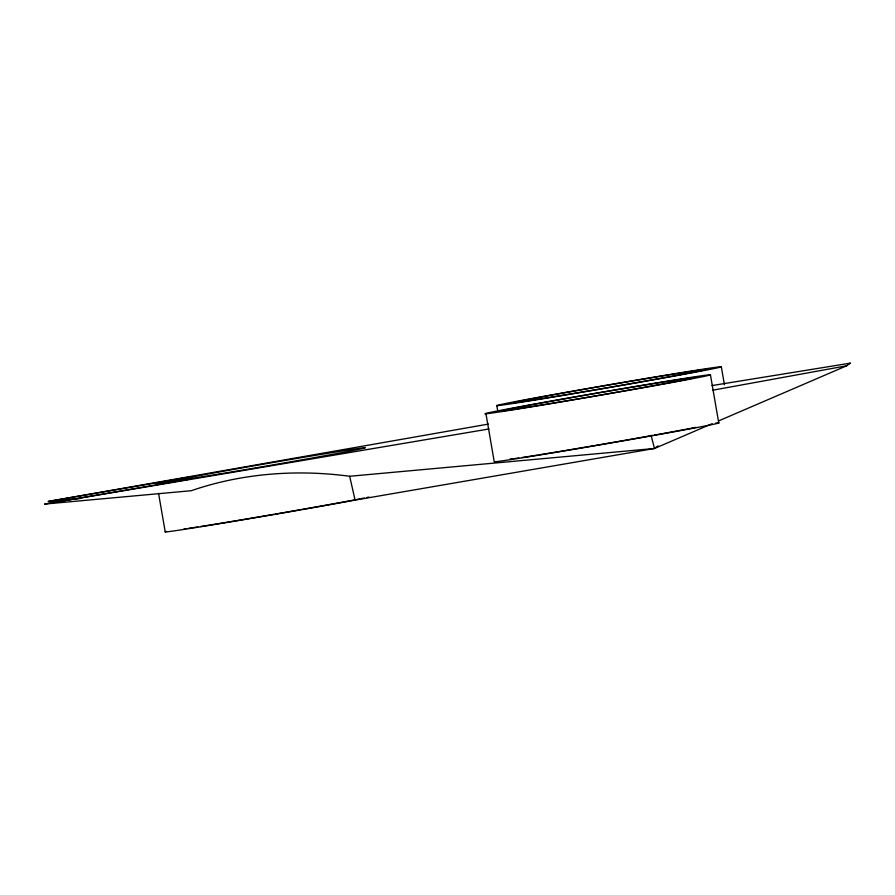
<?xml version="1.0" encoding="UTF-8"?>
<svg xmlns="http://www.w3.org/2000/svg" width="895" height="895" viewBox="0 0 895 895"><rect width="100%" height="100%" fill="white"/><g stroke="black" fill="none" stroke-linecap="round" stroke-linejoin="round"><path stroke-width="1.34" d="M166.504 531.44A113.956 1.387 -9.8 0 0 225.585 522.702A113.956 1.387 -9.8 0 0 355.091 500.104L654.502 448.484L658.082 445.844M718.551 420.93L846.67 365.798L850.25 363.157L711.984 385.577M847.688 364.265L850.25 363.157M192.403 476.587L191.552 476.744A113.956 1.387 -9.8 0 0 188.017 479.351L189.248 479.149L44.75 504.064L191.239 490.717C241.795 473.265 296.782 469.17 349.665 476.274L654.502 448.484L712.151 423.682M191.552 476.744L192.626 476.554L48.33 501.424L80.08 498.537M712.879 390.186L846.67 365.798M48.33 501.424L488.435 424.073M44.75 504.064L489.039 428.962M188.017 479.351L189.024 479.194M651.068 435.362L654.502 448.484M349.665 476.274L355.091 500.104M721.336 366.827A113.956 1.387 -9.8 0 1 550.761 397.458A113.956 1.387 -9.8 0 1 555.101 394.27A113.956 1.387 -9.8 0 1 721.336 366.827L724.424 384.705M710.451 374.837A113.956 1.387 -9.8 0 1 539.875 405.48A113.956 1.387 -9.8 0 1 544.216 402.28A113.956 1.387 -9.8 0 1 710.451 374.837L718.763 422.966M496.803 405.547L497.754 411.04M485.918 413.557L494.23 461.675A113.956 1.387 -9.8 0 0 618.669 441.627A113.956 1.387 -9.8 0 0 715.586 423.145M158.56 493.346L165.217 531.843M368.953 497.061A97.678 1.197 -9.8 0 1 366.793 497.508M364.243 498.023A97.678 1.197 -9.8 0 1 361.323 498.593M359.745 498.907A97.678 1.197 -9.8 0 1 301.66 509.479M300.317 509.714A97.678 1.197 -9.8 0 1 275.336 514.066M274.027 514.289A97.678 1.197 -9.8 0 1 200.514 526.506M197.84 526.92A97.678 1.197 -9.8 0 1 194.181 527.479M193.074 527.647A97.678 1.197 -9.8 0 1 188.431 528.318M185.936 528.665A97.678 1.197 -9.8 0 1 183.978 528.923M695.807 427.351A97.678 1.197 -9.8 0 1 673.018 431.703M671.809 431.927A97.678 1.197 -9.8 0 1 654.2 435.138M652.746 435.395A97.678 1.197 -9.8 0 1 538.096 454.984M536.933 455.175A97.678 1.197 -9.8 0 1 522.087 457.479M518.876 457.96A97.678 1.197 -9.8 0 1 514.949 458.508M512.992 458.755A97.678 1.197 -9.8 0 1 510.262 458.911M219.197 474.026A97.678 1.197 -9.8 0 0 365.395 447.768A97.678 1.197 -9.8 0 0 222.911 471.285A97.678 1.197 -9.8 0 0 219.197 474.026M559.095 395.847A97.678 1.197 -9.8 0 0 705.294 369.59A97.678 1.197 -9.8 0 0 562.81 393.118A97.678 1.197 -9.8 0 0 559.095 395.847M548.21 403.869A97.678 1.197 -9.8 0 0 694.419 377.612A97.678 1.197 -9.8 0 0 551.935 401.128A97.678 1.197 -9.8 0 0 548.21 403.869"/></g></svg>
